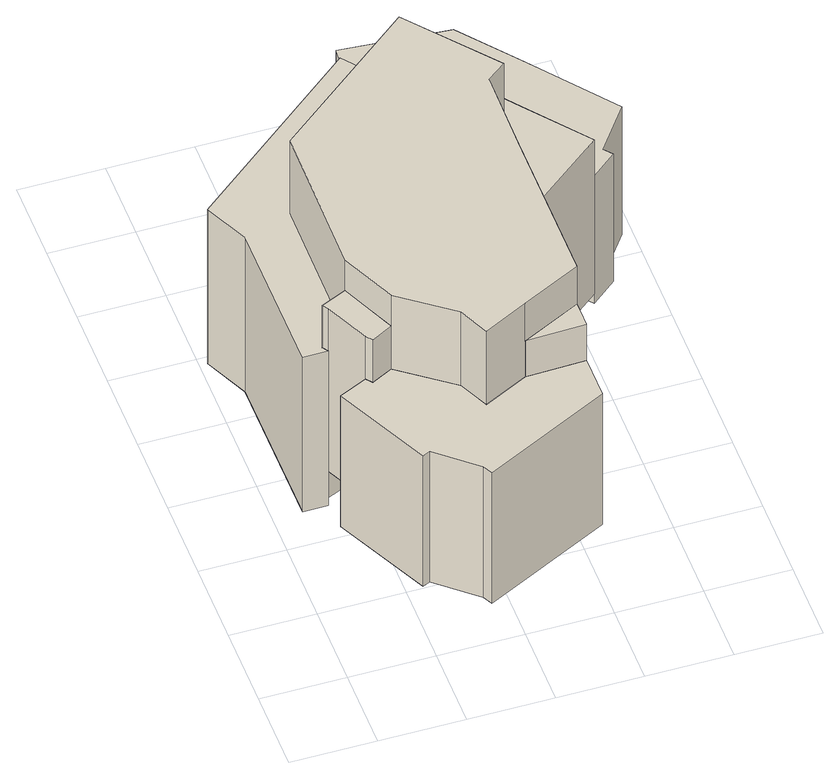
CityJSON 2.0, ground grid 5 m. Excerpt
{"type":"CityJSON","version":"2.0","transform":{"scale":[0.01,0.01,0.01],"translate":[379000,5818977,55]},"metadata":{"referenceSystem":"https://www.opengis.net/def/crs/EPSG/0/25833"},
"CityObjects":{
"building1":{"type":"Building","attributes":{"Gemeindeschluessel":"11000004","function":"31001_1010"},"address":[{"country":"Germany","locality":"Berlin","thoroughfareNumber":"22, 23","thoroughfareName":"Am Rupenhorn"}],"children":["building1-1","building1-2","building1-3","building1-4","building1-5","building1-6"]},
"building1-1":{"type":"BuildingPart","attributes":{"BezugspunktDach":"2200","measuredHeight":16.9,"storeysAboveGround":5},"parents":["building1"],"geometry":[{"type":"MultiSurface","lod":"1","boundaries":[[[0,1,2,3,4,5,6,7,8,9,10]],[[11,12,13,14,15,16,17,18,19,20,21]],[[11,22,23,10,9]],[[24,25,22,9,8]],[[26,25,8,7]],[[27,26,13,7,6]],[[28,27,6,5]],[[16,15,5,4]],[[29,30,4,3]],[[17,16,31,32]],[[18,17,3,2],[33,34,35,36]],[[37,35,2,1]],[[19,18,35,34,38]],[[39,40,37,38,41,20,19,1,0]],[[42,43,44,45,21,20,0,10]],[[21,23,22,11]],[[12,11,22,25,24]],[[13,12,25,26]],[[46,14,13,26,27]],[[15,14,27,28]],[[32,31,30,29]],[[35,34,33,36]],[[38,34,35,37]],[[41,38,37,40,39]],[[45,44,43,42]]]}]},
"building1-2":{"type":"BuildingPart","attributes":{"BezugspunktDach":"2200","measuredHeight":9.9,"storeysAboveGround":5},"parents":["building1"],"geometry":[{"type":"MultiSurface","lod":"1","boundaries":[[[47,48,49,50,51,52,36,35,37,40,53,54,55]],[[56,57,41,38,34,33,58,59,60,61,62,63,64]],[[56,64,55,54]],[[57,56,65,66]],[[41,57,66,44]],[[59,58,52,51]],[[60,59,51,50]],[[61,60,50,49]],[[62,61,49,48]],[[63,62,48,47]],[[64,63,47,55]],[[66,65,54,53]],[[44,66,67,53,40,68]],[[41,40,37,38]],[[69,34,38,37,35]],[[34,35,36,33]],[[58,33,36,52]]]}]},
"building1-3":{"type":"BuildingPart","attributes":{"BezugspunktDach":"2200","measuredHeight":11.71,"storeysAboveGround":5},"parents":["building1"],"geometry":[{"type":"MultiSurface","lod":"1","boundaries":[[[70,71,72,73,23,22,25,26,27,28,74,75,76,77,78,79,80,81,82]],[[83,84,85,86,87,88,89,90,91,92,93,94,95,96,97,98,99,100,101]],[[83,101,82,81]],[[102,103,81,80]],[[85,104,102,84,80,79]],[[105,104,79,78]],[[87,106,105,78,77]],[[88,107,106,108,77,76]],[[89,88,76,75]],[[90,89,75,74]],[[91,90,74,28]],[[92,91,28,15,14]],[[93,92,14,13]],[[94,93,13,12]],[[95,94,12,11,109]],[[96,95,11,21]],[[97,96,45,110]],[[98,97,73,110,111,72]],[[99,98,72,71]],[[100,99,71,70]],[[101,100,70,82]],[[112,84,83,103,102]],[[84,102,104,85]],[[86,85,104,105]],[[86,105,106,87]],[[87,108,106,107,88]],[[14,15,28,27]],[[13,14,27,26]],[[12,13,26,25]],[[109,11,12,25,22]],[[21,11,22,23]],[[110,45,23,73]],[[72,111,110,73]]]}]},
"building1-4":{"type":"BuildingPart","attributes":{"BezugspunktDach":"2200","measuredHeight":9.68,"storeysAboveGround":5},"parents":["building1"],"geometry":[{"type":"MultiSurface","lod":"1","boundaries":[[[102,104,105,106,107,113,114,115,116,117,118,119,120,121,122,103]],[[123,124,125,126,127,128,129,130,131,132,133,134,135,136,137,138]],[[123,138,103,122]],[[124,123,122,121]],[[125,124,121,120]],[[126,125,120,119]],[[127,126,119,118]],[[128,127,118,117]],[[129,128,117,116]],[[130,129,116,115]],[[131,130,115,114]],[[132,131,114,113]],[[133,132,113,107]],[[134,133,139,88,87,106]],[[135,134,106,87,86,105]],[[136,135,86,85]],[[137,136,85,84]],[[138,137,84,83]],[[107,106,87,88,139]],[[105,86,87,106]],[[85,86,105,104]],[[84,85,104,102]],[[83,84,102,103]]]}]},
"building1-5":{"type":"BuildingPart","attributes":{"BezugspunktDach":"2200","measuredHeight":12.32,"storeysAboveGround":5},"parents":["building1"],"geometry":[{"type":"MultiSurface","lod":"1","boundaries":[[[140,141,142,43,42,143]],[[45,44,66,65,111,110]],[[45,23,73,110,143,42]],[[66,53,40,43,142]],[[54,53,142,141]],[[111,65,141,140]],[[73,72,140,143]],[[110,73,23,45]],[[44,45,42,43]],[[44,40,53,66]],[[144,65,66,145,53,54]],[[110,111,72,73]]]}]},
"building1-6":{"type":"BuildingPart","attributes":{"BezugspunktDach":"2200","measuredHeight":12.68,"storeysAboveGround":5},"parents":["building1"],"geometry":[{"type":"MultiSurface","lod":"1","boundaries":[[[146,30,29]],[[31,147,32]],[[147,31,30,146]],[[36,52,148,146,29]],[[32,147,58,33,149]],[[31,32,29,30]],[[149,33,58,148,52,36]]]}]}
},
"vertices":[
[567,951,1877],[878,717,1877],[961,537,1877],[1222,667,1877],[1570,840,1877],[1569,1798,1877],[1575,2307,1877],[1688,2393,1877],[1272,2902,1877],[425,2214,1877],[420,1281,1877],[425,2214,187],[1272,2902,187],[1688,2393,187],[1575,2307,187],[1569,1798,187],[1570,840,187],[1222,667,187],[961,537,187],[878,717,187],[567,951,187],[420,1281,187],[425,2214,1326],[420,1281,1326],[1272,2902,1092],[1272,2902,1326],[1688,2393,1326],[1575,2307,1326],[1569,1798,1326],[1222,667,1593],[1570,840,1593],[1570,840,325],[1222,667,325],[1222,667,330],[961,537,330],[961,537,1320],[1222,667,1320],[878,717,1320],[878,717,330],[567,951,949],[567,951,1320],[567,951,330],[420,1281,1645],[567,951,1645],[567,951,413],[420,1281,413],[1575,2307,368],
[518,285,1320],[563,302,1320],[796,103,1320],[824,46,1320],[1571,413,1320],[1571,678,1320],[441,886,1320],[412,923,1320],[246,847,1320],[412,923,330],[441,886,330],[1571,678,330],[1571,413,330],[824,46,330],[796,103,330],[563,302,330],[518,285,330],[246,847,330],[412,923,413],[441,886,413],[441,886,712],[567,951,941],[961,537,751],
[143,2121,1326],[146,1177,1326],[291,1179,1326],[268,1213,1326],[1636,1859,1326],[1657,1828,1326],[2134,2214,1326],[1846,2572,1326],[1640,2835,1326],[1459,3054,1326],[1294,2920,1326],[1051,3226,1326],[22,2383,1326],[1051,3226,155],[1294,2920,155],[1459,3054,155],[1640,2835,155],[1846,2572,155],[2134,2214,155],[1657,1828,155],[1636,1859,155],[1569,1798,155],[1575,2307,155],[1688,2393,155],[1272,2902,155],[425,2214,155],[420,1281,155],[268,1213,155],[291,1179,155],[146,1177,155],[143,2121,155],[22,2383,155],[1294,2920,1051],[1051,3226,1051],[1459,3054,1051],[1640,2835,1051],[1846,2572,1051],[2134,2214,1051],[1846,2572,755],[425,2214,648],[268,1213,413],[291,1179,413],[1294,2920,380],
[2284,2336,1051],[2242,2386,1051],[2440,2655,1051],[2198,2961,1051],[2057,3138,1051],[2037,3163,1051],[1775,3487,1051],[1621,3500,1051],[1135,3541,1051],[1116,3279,1051],[1116,3279,83],[1135,3541,83],[1621,3500,83],[1775,3487,83],[2037,3163,83],[2057,3138,83],[2198,2961,83],[2440,2655,83],[2242,2386,83],[2284,2336,83],[2134,2214,83],[1846,2572,83],[1640,2835,83],[1459,3054,83],[1294,2920,83],[1051,3226,83],[2134,2214,775],
[291,1179,1645],[412,923,1645],[441,886,1645],[268,1213,1645],[412,923,542],[441,886,1235],
[1571,678,1593],[1571,678,325],[1571,678,825],[1222,667,825]
]}
